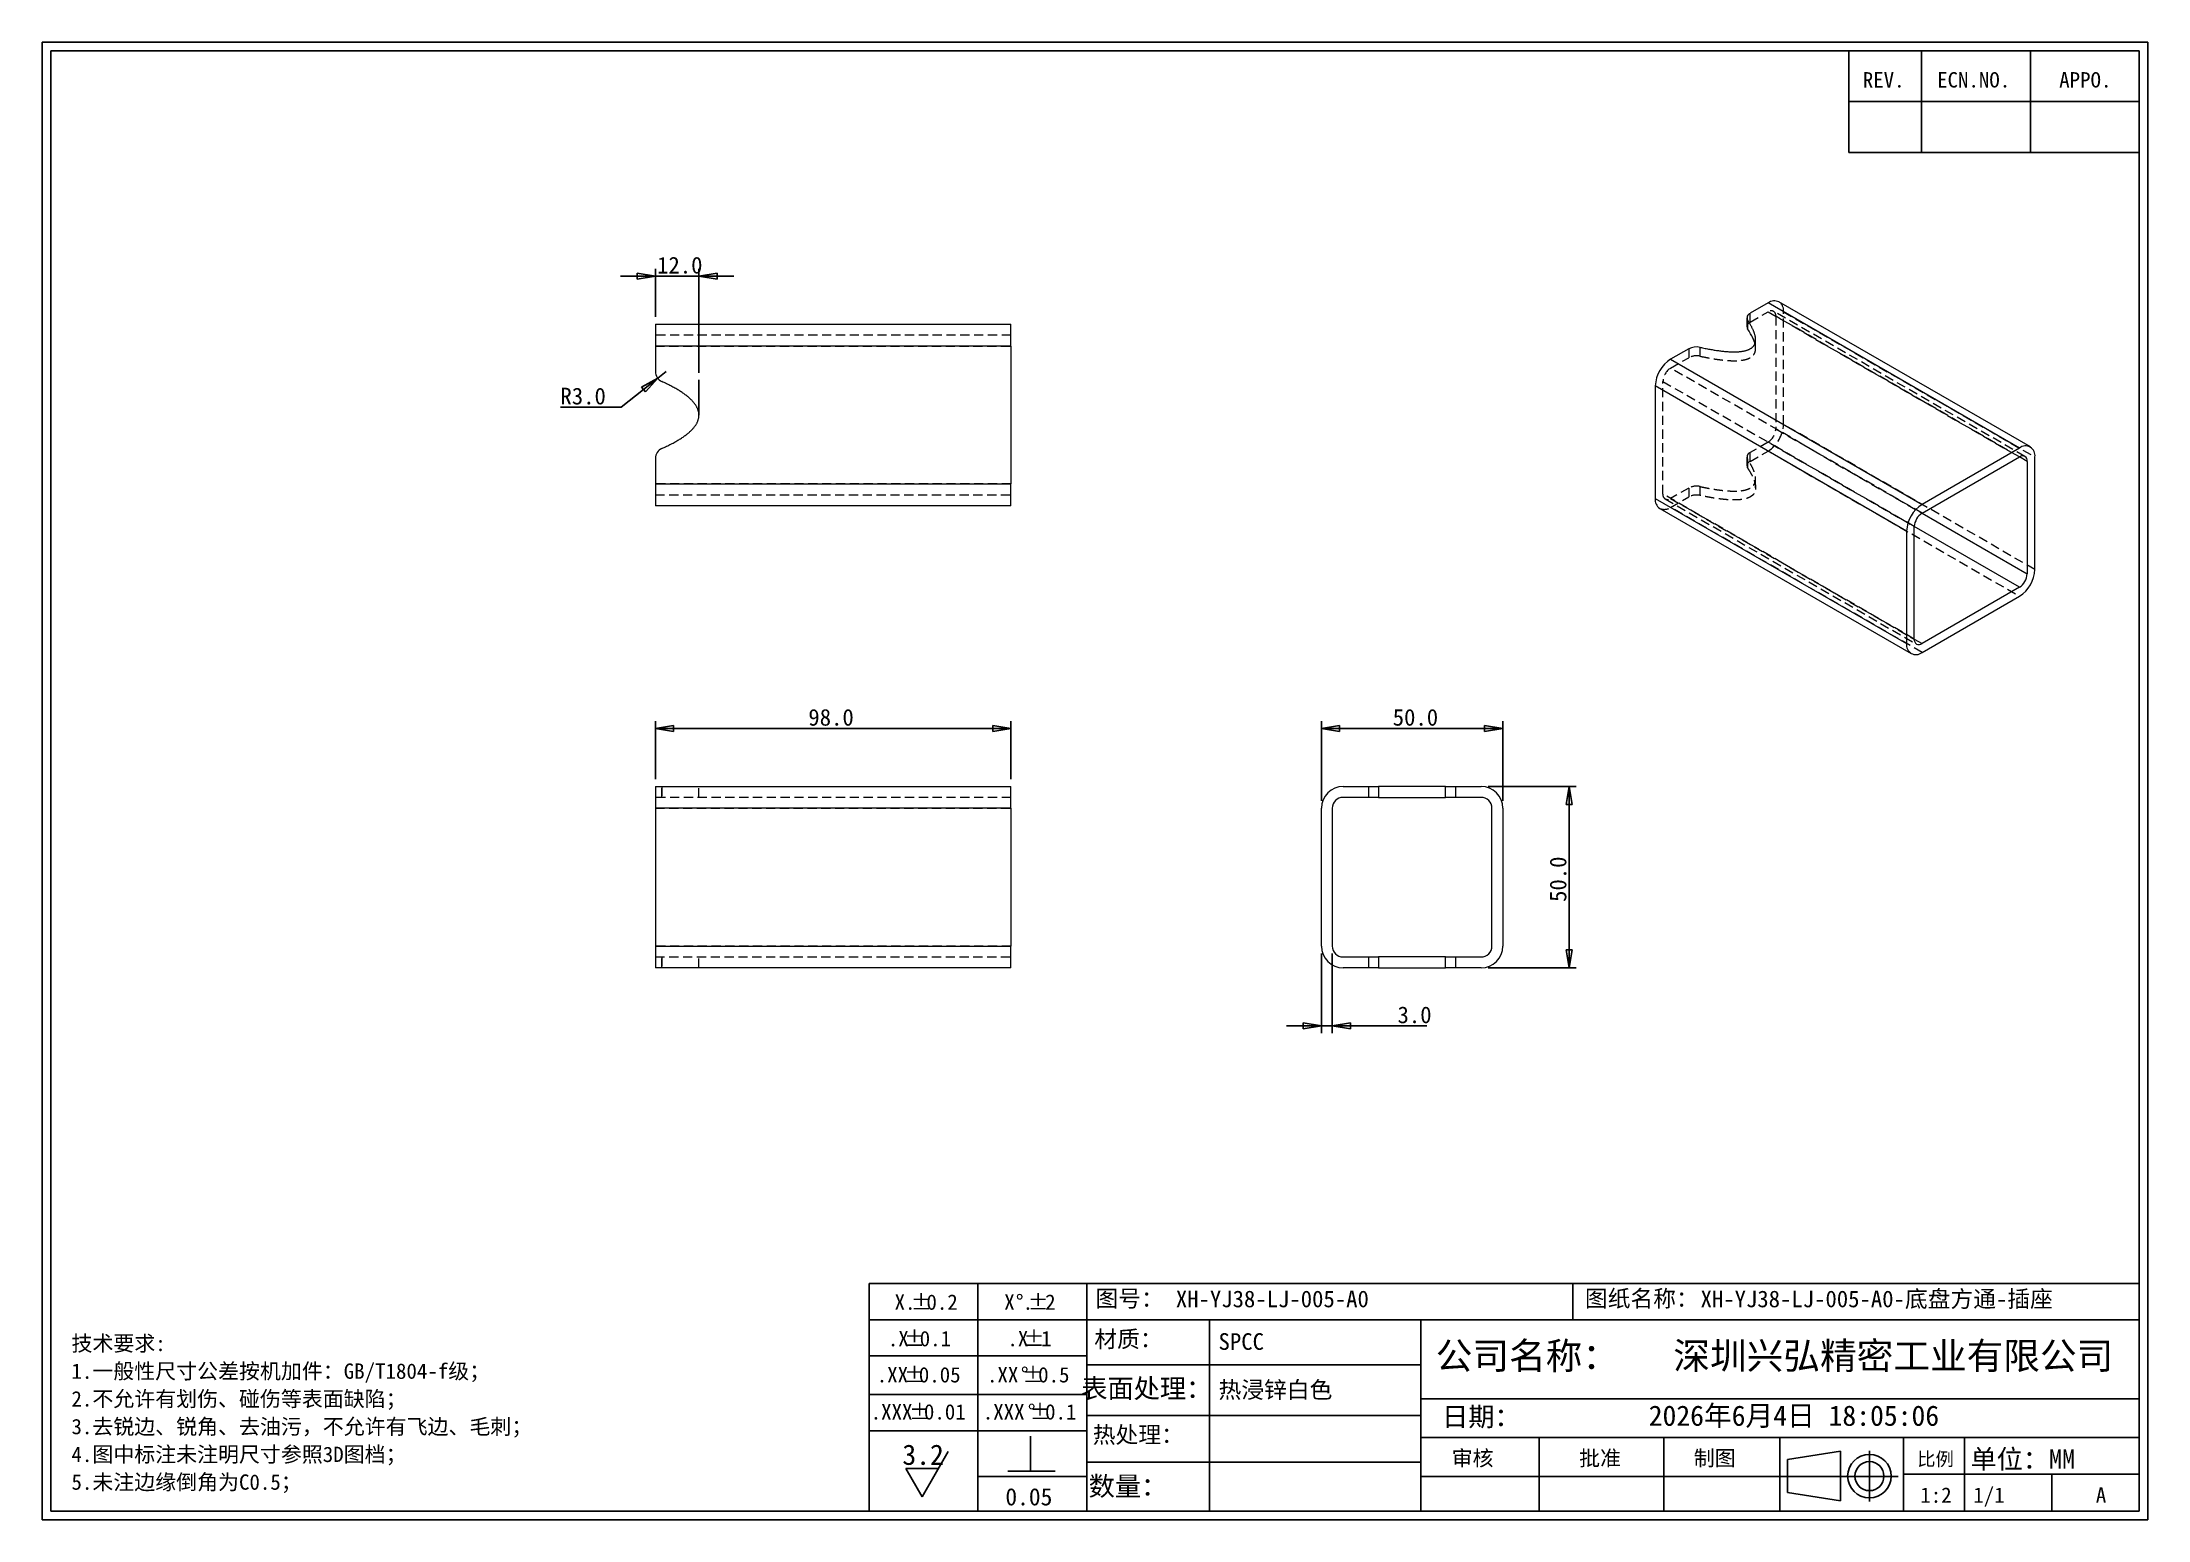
# Model space of a CAD drawing. Header units: millimetres. Extents: x 3 to 294, y 3 to 207.
import ezdxf

# ---------------------------------------------------------------- set-up
doc = ezdxf.new("R2010")
doc.units = ezdxf.units.MM
doc.linetypes.add('CENTERX2', pattern=[20.32, 12.7, -2.54, 2.54, -2.54])
doc.linetypes.add('HIDDEN', pattern=[1.905, 1.27, -0.635])
doc.layers.add('图框', color=7, linetype='Continuous')
doc.layers.add('粗实线层', color=7, linetype='Continuous', lineweight=25)
doc.styles.add('SLDTEXTSTYLE0', font='SIMKAI.TTF')
doc.styles.add('SLDTEXTSTYLE1', font='SIMHEI.TTF', dxfattribs={"bigfont": 'bigfont'})
doc.styles.add('SLDTEXTSTYLE2', font='SIMSUN.TTC')
doc.styles.add('SLDTEXTSTYLE3', font='SIMSUN.TTC', dxfattribs={"bigfont": 'bigfont'})
doc.styles.add('SLDTEXTSTYLE4', font='SIMKAI.TTF')
doc.styles.add('SLDTEXTSTYLE5', font='SIMKAI.TTF', dxfattribs={"bigfont": 'bigfont'})
doc.dimstyles.new('SLDDIMSTYLE0', dxfattribs={"dimtxt": 2.3, "dimasz": 2.5, "dimexe": 0, "dimexo": 0.0625, "dimgap": 0.575, "dimtad": 2, "dimdec": 1, "dimlfac": 2, "dimrnd": 1e-09, "dimzin": 4, "dimdsep": 46, "dimtxsty": 'SLDTEXTSTYLE2', "dimblk1": 'CLOSED', "dimblk2": 'CLOSED', "dimsah": 1, "dimcen": 0.09, "dimadec": 0, "dimazin": 1, "dimtfac": 1, "dimtdec": 1, "dimtofl": 0, "dimtmove": 0, "dimatfit": 3, "dimldrblk": 'CLOSED', "dimfxl": 0, "dimfrac": 2, "dimtolj": 1, "dimtzin": 12, "dimarcsym": 0})
doc.dimstyles.new('SLDDIMSTYLE1', dxfattribs={"dimtxt": 2.3, "dimasz": 2.5, "dimexe": 0, "dimexo": 0.0625, "dimgap": 0.575, "dimtad": 2, "dimdec": 1, "dimlfac": 2, "dimrnd": 1e-09, "dimzin": 4, "dimdsep": 46, "dimtxsty": 'SLDTEXTSTYLE2', "dimblk1": 'CLOSED', "dimblk2": 'CLOSED', "dimsah": 1, "dimcen": 0.09, "dimadec": 0, "dimazin": 1, "dimtfac": 1, "dimtdec": 1, "dimtmove": 0, "dimatfit": 0, "dimldrblk": 'CLOSED', "dimfxl": 0, "dimfrac": 2, "dimtolj": 1, "dimtzin": 12, "dimarcsym": 0})
doc.dimstyles.new('SLDDIMSTYLE2', dxfattribs={"dimtxt": 2.3, "dimasz": 2.5, "dimexe": 0, "dimexo": 0.0625, "dimgap": 0.575, "dimtad": 0, "dimtih": 1, "dimtoh": 1, "dimdec": 1, "dimlfac": 2, "dimrnd": 1e-09, "dimzin": 4, "dimdsep": 46, "dimtxsty": 'SLDTEXTSTYLE2', "dimblk1": 'CLOSED', "dimblk2": 'CLOSED', "dimsah": 1, "dimcen": 0, "dimadec": 0, "dimazin": 1, "dimtfac": 1, "dimtdec": 1, "dimtofl": 0, "dimtmove": 0, "dimatfit": 3, "dimldrblk": 'CLOSED', "dimfxl": 0, "dimfrac": 2, "dimtolj": 1, "dimtzin": 12, "dimarcsym": 0})

# ---------------------------------------------------------------- blocks, each defined once
blk = doc.blocks.new('SW_NOTE_0')
at = {"layer": '图框', "color": 0, "insert": (0, 3.26), "char_height": 2.8, "attachment_point": 1, "style": 'SLDTEXTSTYLE0'}
blk.add_mtext('3.2', dxfattribs=at)
blk = doc.blocks.new('块7')
at = {"layer": '图框', "lineweight": 25}
for p, q in [((135.52, 14.41), (139.1, 20.62)), ((133.27, 18.3), (137.77, 18.3)), ((133.27, 18.3), (135.52, 14.41))]:
    blk.add_line(p, q, dxfattribs=at)
at = {"layer": '图框', "color": 7}
blk.add_blockref('SW_NOTE_0', (132.77, 18.34), dxfattribs=at)
blk = doc.blocks.new('块9')
at = {"color": 7, "linetype": 'Continuous'}
blk.add_blockref('块7', (-132.98, -14.31), dxfattribs=at)
blk = doc.blocks.new('块8')
at = {"layer": '粗实线层'}
for p, q in [((184.46, 11.66), (184.46, 6.85)), ((181.31, 6.85), (187.82, 6.85))]:
    blk.add_line(p, q, dxfattribs=at)
blk = doc.blocks.new('SW_NOTE_0_1')
at = {"layer": '图框', "color": 0, "attachment_point": 1, "style": 'SLDTEXTSTYLE1'}
for s, insert, char_height in [('技术要求:', (0, 2.46), 2.117), ('1.一般性尺寸公差按机加件：GB/T1804-f级；', (0, -1.36), 2.1167), ('2.不允许有划伤、碰伤等表面缺陷；', (0, -5.18), 2.1167), ('3.去锐边、锐角、去油污，不允许有飞边、毛刺；', (0, -9), 2.1167), ('4.图中标注未注明尺寸参照3D图档；', (0, -12.83), 2.1167), ('5.未注边缘倒角为C0.5；', (0, -16.65), 2.1167)]:
    blk.add_mtext(s, dxfattribs=dict(at, insert=insert, char_height=char_height))
blk = doc.blocks.new('SW_NOTE_0_2')
at = {"layer": '图框', "color": 0, "char_height": 2.117, "attachment_point": 2, "style": 'SLDTEXTSTYLE0'}
for s, insert in [('X.', (1.19, 2.46)), ('%%p', (3.42, 2.46)), ('0.2', (6.3, 2.46))]:
    blk.add_mtext(s, dxfattribs=dict(at, insert=insert))
blk = doc.blocks.new('SW_NOTE_0_3')
at = {"layer": '图框', "color": 0, "char_height": 2.117, "attachment_point": 2, "style": 'SLDTEXTSTYLE0'}
for s, insert in [('.X', (1.19, 2.46)), ('%%p', (3.42, 2.46)), ('0.1', (6.3, 2.46))]:
    blk.add_mtext(s, dxfattribs=dict(at, insert=insert))
blk = doc.blocks.new('SW_NOTE_0_4')
at = {"layer": '图框', "color": 0, "char_height": 2.117, "attachment_point": 2, "style": 'SLDTEXTSTYLE0'}
for s, insert in [('.XX', (1.79, 2.46)), ('%%p', (4.83, 2.46)), ('0.05', (8.31, 2.46))]:
    blk.add_mtext(s, dxfattribs=dict(at, insert=insert))
blk = doc.blocks.new('SW_NOTE_0_5')
at = {"layer": '图框', "color": 0, "char_height": 2.117, "attachment_point": 2, "style": 'SLDTEXTSTYLE0'}
for s, insert in [('.XXX', (2.38, 2.46)), ('%%p', (6.24, 2.46)), ('0.01', (9.72, 2.46))]:
    blk.add_mtext(s, dxfattribs=dict(at, insert=insert))
blk = doc.blocks.new('SW_NOTE_0_6')
at = {"layer": '图框', "color": 0, "char_height": 2.117, "attachment_point": 2}
for s, insert, style in [('.XXX', (2.38, 2.46), 'SLDTEXTSTYLE0'), ('%%d', (6.24, 2.46), 'SLDTEXTSTYLE0'), ('%%p', (7.4, 2.46), 'SLDTEXTSTYLE4'), ('0.1', (10.25, 2.46), 'SLDTEXTSTYLE0')]:
    blk.add_mtext(s, dxfattribs=dict(at, insert=insert, style=style))
blk = doc.blocks.new('SW_NOTE_0_7')
at = {"layer": '图框', "color": 0, "char_height": 2.117, "attachment_point": 2, "style": 'SLDTEXTSTYLE0'}
for s, insert in [('.XX', (1.79, 2.46)), ('%%d', (4.83, 2.46)), ('%%p', (5.96, 2.46)), ('0.5', (8.84, 2.46))]:
    blk.add_mtext(s, dxfattribs=dict(at, insert=insert))
blk = doc.blocks.new('SW_NOTE_0_8')
at = {"layer": '图框', "color": 0, "attachment_point": 2, "style": 'SLDTEXTSTYLE0'}
for s, insert, char_height in [('.X', (1.19, 2.46), 2.117), ('%%p', (3.42, 2.46), 2.117), ('1', (5.11, 2.46), 2.12)]:
    blk.add_mtext(s, dxfattribs=dict(at, insert=insert, char_height=char_height))
blk = doc.blocks.new('SW_NOTE_0_9')
at = {"layer": '图框', "color": 0, "attachment_point": 2, "style": 'SLDTEXTSTYLE0'}
for s, insert, char_height in [('X', (0.6, 2.46), 2.12), ('%%d', (2.01, 2.46), 2.117), ('.', (3.14, 2.46), 2.12), ('%%p', (4.55, 2.46), 2.117), ('2', (6.24, 2.46), 2.12)]:
    blk.add_mtext(s, dxfattribs=dict(at, insert=insert, char_height=char_height))
blk = doc.blocks.new('_Closed')
at = {"color": 0, "linetype": 'ByBlock', "lineweight": -2}
for p, q in [((-1, 0.166667), (0, 0)), ((-1, 0.166667), (-1, -0.166667)), ((0, 0), (-1, -0.166667)), ((0, 0), (-1, 0))]:
    blk.add_line(p, q, dxfattribs=at)
blk = doc.blocks.new('_D')
at = {"layer": '图框'}
for p, q in [((87.87, 105.4), (87.87, 113.4)), ((136.87, 105.4), (136.87, 113.4)), ((136.87, 112.4), (87.87, 112.4))]:
    blk.add_line(p, q, dxfattribs=at)
at = {"layer": '图框', "xscale": 2.5, "yscale": 2.5, "rotation": 180.0000000000004}
blk.add_blockref('_Closed', (87.87, 112.4, -225.49), dxfattribs=at)
at = {"layer": '图框', "xscale": 2.5, "yscale": 2.5}
blk.add_blockref('_Closed', (136.87, 112.4, -225.49), dxfattribs=at)
at = {"layer": '图框', "insert": (108.95, 115.08), "char_height": 2.3, "attachment_point": 1, "style": 'SLDTEXTSTYLE2'}
blk.add_mtext('98.0', dxfattribs=at)
blk = doc.blocks.new('_D_1')
at = {"layer": '图框'}
for p, q in [((87.87, 174.72), (83.06, 174.72)), ((87.87, 169.1), (87.87, 175.72)), ((87.87, 174.72), (93.87, 174.72)), ((93.87, 161.42), (93.87, 175.72)), ((93.87, 174.72), (98.68, 174.72))]:
    blk.add_line(p, q, dxfattribs=at)
at = {"layer": '图框', "xscale": 2.5, "yscale": 2.5}
blk.add_blockref('_Closed', (87.87, 174.72), dxfattribs=at)
at = {"layer": '图框', "xscale": 2.5, "yscale": 2.5, "rotation": 180.0000000000004}
blk.add_blockref('_Closed', (93.87, 174.72), dxfattribs=at)
at = {"layer": '图框', "insert": (88.1, 177.39), "char_height": 2.3, "attachment_point": 1, "style": 'SLDTEXTSTYLE2'}
blk.add_mtext('12.0', dxfattribs=at)
blk = doc.blocks.new('_D_2')
at = {"layer": '图框'}
for p, q in [((88.19, 160.65), (83.13, 156.68)), ((89.37, 161.58), (88.19, 160.65)), ((83.13, 156.68), (74.78, 156.68))]:
    blk.add_line(p, q, dxfattribs=at)
at = {"layer": '图框', "xscale": 2.5, "yscale": 2.5, "rotation": 38.14834647550693}
blk.add_blockref('_Closed', (88.19, 160.65, -12.5), dxfattribs=at)
at = {"layer": '图框', "insert": (74.78, 159.35), "char_height": 2.3, "attachment_point": 1, "style": 'SLDTEXTSTYLE2'}
blk.add_mtext('R3.0', dxfattribs=at)
blk = doc.blocks.new('_D_3')
at = {"layer": '图框'}
for p, q in [((179.66, 102.4), (179.66, 113.4)), ((204.66, 102.4), (204.66, 113.4)), ((179.66, 112.4), (204.66, 112.4))]:
    blk.add_line(p, q, dxfattribs=at)
at = {"layer": '图框', "xscale": 2.5, "yscale": 2.5, "rotation": 180.0000000000004}
blk.add_blockref('_Closed', (179.66, 112.4, -59), dxfattribs=at)
at = {"layer": '图框', "xscale": 2.5, "yscale": 2.5}
blk.add_blockref('_Closed', (204.66, 112.4, -59), dxfattribs=at)
at = {"layer": '图框', "insert": (189.49, 115.08), "char_height": 2.3, "attachment_point": 1, "style": 'SLDTEXTSTYLE2'}
blk.add_mtext('50.0', dxfattribs=at)
blk = doc.blocks.new('_D_4')
at = {"layer": '图框'}
for p, q in [((202.66, 104.4), (214.79, 104.4)), ((213.79, 104.4), (213.79, 79.4)), ((202.66, 79.4), (214.79, 79.4))]:
    blk.add_line(p, q, dxfattribs=at)
at = {"layer": '图框', "xscale": 2.5, "yscale": 2.5}
for p, rotation in [((213.79, 104.4, -59), 90.0000000000004), ((213.79, 79.4, -59), 270.0000000000004)]:
    blk.add_blockref('_Closed', p, dxfattribs=dict(at, rotation=rotation))
at = {"layer": '图框', "insert": (211.12, 88.49), "char_height": 2.3, "attachment_point": 1, "rotation": 90, "style": 'SLDTEXTSTYLE2'}
blk.add_mtext('50.0', dxfattribs=at)
blk = doc.blocks.new('_D_5')
at = {"layer": '图框'}
for p, q in [((179.66, 81.4), (179.66, 70.4)), ((181.16, 81.4), (181.16, 70.4)), ((179.66, 71.4), (174.85, 71.4)), ((181.16, 71.4), (179.66, 71.4)), ((181.16, 71.4), (194.17, 71.4))]:
    blk.add_line(p, q, dxfattribs=at)
at = {"layer": '图框', "xscale": 2.5, "yscale": 2.5}
blk.add_blockref('_Closed', (179.66, 71.4, -59), dxfattribs=at)
at = {"layer": '图框', "xscale": 2.5, "yscale": 2.5, "rotation": 180.0000000000004}
blk.add_blockref('_Closed', (181.16, 71.4, -59), dxfattribs=at)
at = {"layer": '图框', "insert": (190.15, 74.08), "char_height": 2.3, "attachment_point": 1, "style": 'SLDTEXTSTYLE2'}
blk.add_mtext('3.0', dxfattribs=at)

msp = doc.modelspace()

# ---------------------------------------------------------------- linework, layer by layer
at = {"color": 7, "linetype": 'Continuous', "lineweight": 18}
for p, q in [((238.304, 168.989), (238.304, 167.764)), ((238.403, 168.68), (238.403, 167.455)), ((241.226, 171.035), (238.743, 169.602)), ((275.875, 151.033), (241.226, 171.035)), ((277.375, 151.182), (242.726, 171.184)), ((87.872, 168.096), (136.872, 168.096)), ((87.872, 168.096), (87.872, 165.096)), ((136.872, 165.096), (136.872, 168.096)), ((136.872, 165.096), (87.872, 165.096)), ((87.872, 165.096), (87.872, 161.578)), ((136.872, 165.096), (136.872, 146.096)), ((230.279, 164.716), (227.791, 163.279)), ((227.791, 163.279), (262.44, 143.277)), ((260.318, 139.603), (225.67, 159.605)), ((225.67, 159.605), (225.67, 144.091)), ((275.875, 151.033), (262.44, 143.277)), ((87.872, 149.609), (87.872, 146.096)), ((262.44, 142.053), (275.875, 149.809)), ((276.935, 149.196), (276.935, 133.682)), ((277.996, 134.294), (277.996, 149.808)), ((87.872, 146.096), (136.872, 146.096)), ((87.872, 146.096), (87.872, 143.096)), ((136.872, 143.096), (136.872, 146.096)), ((136.872, 143.096), (87.872, 143.096)), ((225.67, 144.091), (260.318, 124.089)), ((226.292, 142.717), (260.94, 122.715)), ((260.318, 139.603), (260.318, 124.089)), ((261.379, 124.701), (261.379, 140.216)), ((275.875, 131.845), (262.44, 124.089)), ((262.44, 122.864), (275.875, 130.62)), ((87.872, 104.401), (136.872, 104.401)), ((87.872, 104.401), (87.872, 101.401)), ((136.872, 101.401), (136.872, 104.401)), ((182.662, 104.401), (186.174, 104.401)), ((186.174, 102.901), (182.662, 102.901)), ((186.174, 102.901), (186.174, 104.401)), ((186.174, 104.401), (187.544, 104.401)), ((187.544, 102.901), (186.174, 102.901)), ((187.544, 104.401), (187.544, 102.901)), ((196.779, 102.901), (196.779, 104.401)), ((196.779, 104.401), (198.143, 104.401)), ((198.143, 102.901), (196.779, 102.901)), ((198.143, 104.401), (198.143, 102.901)), ((198.143, 104.401), (201.662, 104.401)), ((201.662, 102.901), (198.143, 102.901)), ((87.872, 101.401), (87.872, 82.401)), ((136.872, 101.401), (87.872, 101.401)), ((136.872, 101.401), (136.872, 82.401)), ((179.662, 82.401), (179.662, 101.401)), ((181.162, 101.401), (181.162, 82.401)), ((203.162, 82.401), (203.162, 101.401)), ((204.662, 101.401), (204.662, 82.401)), ((87.872, 82.401), (136.872, 82.401)), ((87.872, 82.401), (87.872, 79.401)), ((136.872, 79.401), (136.872, 82.401)), ((136.872, 79.401), (87.872, 79.401)), ((182.662, 80.901), (186.174, 80.901)), ((186.174, 79.401), (182.662, 79.401)), ((186.174, 79.401), (186.174, 80.901)), ((186.174, 80.901), (187.544, 80.901)), ((187.544, 79.401), (186.174, 79.401)), ((187.544, 80.901), (187.544, 79.401)), ((196.779, 79.401), (196.779, 80.901)), ((196.779, 80.901), (198.143, 80.901)), ((198.143, 79.401), (196.779, 79.401)), ((198.143, 80.901), (198.143, 79.401)), ((198.143, 80.901), (201.662, 80.901)), ((201.662, 79.401), (198.143, 79.401))]:
    msp.add_line(p, q, dxfattribs=at)
at = {"color": 7, "linetype": 'HIDDEN', "lineweight": 18}
for p, q in [((238.743, 168.377), (241.226, 169.811)), ((238.743, 168.377), (238.743, 169.602)), ((241.226, 169.811), (275.875, 149.809)), ((276.625, 149.883), (241.976, 169.885)), ((242.287, 169.198), (242.287, 153.684)), ((275.875, 149.808), (242.287, 169.198)), ((243.348, 169.81), (277.996, 149.808)), ((243.348, 154.296), (243.348, 169.81)), ((136.872, 166.596), (87.872, 166.596)), ((239.504, 164.76), (239.504, 165.985)), ((87.872, 165.096), (136.872, 165.096)), ((227.791, 162.055), (230.279, 163.491)), ((230.279, 164.716), (230.279, 163.491)), ((231.865, 163.69), (231.865, 164.914)), ((226.731, 160.218), (261.379, 140.216)), ((226.731, 144.703), (226.731, 160.218)), ((262.44, 142.053), (227.791, 162.055)), ((277.996, 134.294), (243.348, 154.296)), ((241.226, 151.847), (238.743, 150.413)), ((261.379, 140.213), (241.226, 151.847)), ((242.287, 153.684), (262.437, 142.051)), ((238.304, 149.801), (238.304, 148.576)), ((238.403, 149.491), (238.403, 148.266)), ((238.743, 149.188), (241.226, 150.622)), ((238.743, 149.188), (238.743, 150.413)), ((241.226, 150.622), (275.875, 130.62)), ((136.872, 146.096), (87.872, 146.096)), ((230.279, 145.527), (227.791, 144.091)), ((230.279, 145.527), (230.279, 144.302)), ((231.865, 144.501), (231.865, 145.726)), ((239.504, 145.572), (239.504, 146.796)), ((87.872, 144.596), (136.872, 144.596)), ((261.379, 124.701), (226.731, 144.703)), ((227.042, 144.016), (261.69, 124.014)), ((227.791, 142.866), (230.279, 144.302)), ((227.791, 144.091), (261.379, 124.701)), ((262.44, 122.864), (227.791, 142.866)), ((136.872, 102.901), (87.872, 102.901)), ((88.75, 102.901), (88.75, 104.401)), ((88.76, 104.401), (88.76, 102.901)), ((93.872, 102.901), (93.872, 104.401)), ((87.872, 101.401), (136.872, 101.401)), ((136.872, 82.401), (87.872, 82.401)), ((87.872, 80.901), (136.872, 80.901)), ((88.75, 79.401), (88.75, 80.901)), ((88.76, 80.901), (88.76, 79.401)), ((93.872, 79.401), (93.872, 80.901))]:
    msp.add_line(p, q, dxfattribs=at)
at = {"color": 8, "linetype": 'Continuous', "lineweight": 18}
for p, q in [((276.935, 149.196), (275.875, 149.808)), ((275.875, 131.845), (261.379, 140.213)), ((262.437, 142.051), (276.935, 133.682)), ((261.379, 124.701), (262.44, 124.089))]:
    msp.add_line(p, q, dxfattribs=at)
at = {"color": 7, "linetype": 'Continuous', "lineweight": 18}
for centre, radius, start, end in [((242.106, 169.801), 1.516, 65.84324, 125.46722), ((238.959, 168.998), 0.641, 109.69662, 209.76775), ((238.856, 167.771), 0.553, 180.66033, 214.82783), ((230.276, 159.396), 4.61, 122.60548, 177.39452), ((231.345, 162.642), 2.331, 77.098, 117.19208), ((89.372, 161.578), 1.5, 180, 245.49745), ((89.372, 149.609), 1.5, 114.06798, 180), ((276.703, 150.018), 1.31, 350.78596, 129.20329), ((276.289, 149.301), 0.655, 350.78596, 129.20329), ((227.092, 143.907), 1.434, 172.62455, 236.06327), ((264.924, 139.394), 4.61, 122.60548, 177.39452), ((263.682, 140.111), 2.305, 122.60548, 177.39452), ((273.39, 134.504), 4.61, 302.60548, 357.39452), ((274.633, 133.787), 2.305, 302.60548, 357.39452), ((261.612, 123.879), 1.31, 170.78596, 309.20329), ((262.026, 124.596), 0.655, 170.78596, 309.20329), ((182.662, 101.401), 3, 90, 180), ((182.662, 101.401), 1.5, 90, 180), ((201.662, 101.401), 3, 0, 90), ((201.662, 101.401), 1.5, 0, 90), ((182.662, 82.401), 3, 180, 270), ((182.662, 82.401), 1.5, 180, 270), ((201.662, 82.401), 1.5, 270, 0), ((201.662, 82.401), 3, 270, 0)]:
    msp.add_arc(centre, radius, start, end, dxfattribs=at)
at = {"color": 7, "linetype": 'HIDDEN', "lineweight": 18}
for centre, radius, start, end in [((239.047, 167.695), 0.747, 114.02896, 174.6509), ((241.641, 169.303), 0.655, 350.78596, 129.20329), ((241.926, 169.994), 1.434, 352.62455, 56.06327), ((231.345, 161.417), 2.331, 77.098, 117.19208), ((229.034, 160.113), 2.305, 122.60548, 177.39452), ((238.742, 154.506), 4.61, 302.60548, 357.39452), ((239.984, 153.789), 2.305, 302.60548, 357.39452), ((238.959, 149.809), 0.641, 109.69662, 209.76775), ((238.959, 148.585), 0.641, 109.69662, 209.76775), ((231.345, 143.453), 2.331, 77.098, 117.19208), ((226.912, 144.101), 1.516, 245.84324, 305.46722), ((227.377, 144.598), 0.655, 170.78596, 309.20329), ((231.345, 142.228), 2.331, 77.098, 117.19208)]:
    msp.add_arc(centre, radius, start, end, dxfattribs=at)
at = {"color": 7, "linetype": 'Continuous', "lineweight": 18}
for points, knots in [([(231.865, 164.914), (231.979, 164.89), (232.203, 164.842), (232.537, 164.774), (232.863, 164.711), (233.182, 164.652), (233.492, 164.598), (233.795, 164.547), (234.089, 164.502), (234.376, 164.461), (234.655, 164.424), (234.927, 164.392), (235.19, 164.364), (235.446, 164.341), (235.694, 164.322), (235.934, 164.308), (236.166, 164.298), (236.391, 164.293), (236.608, 164.292), (236.817, 164.295), (237.018, 164.303), (237.211, 164.316), (237.397, 164.333), (237.574, 164.354), (237.744, 164.38), (237.907, 164.411), (238.061, 164.445), (238.208, 164.485), (238.346, 164.529), (238.477, 164.577), (238.601, 164.63), (238.716, 164.687), (238.823, 164.749), (238.923, 164.816), (239.015, 164.887), (239.098, 164.962), (239.174, 165.042), (239.243, 165.126), (239.303, 165.215), (239.355, 165.308), (239.4, 165.406), (239.437, 165.508), (239.465, 165.614), (239.486, 165.725), (239.5, 165.841), (239.505, 165.961), (239.503, 166.085), (239.493, 166.214), (239.475, 166.347), (239.449, 166.485), (239.415, 166.627), (239.374, 166.774), (239.324, 166.925), (239.267, 167.081), (239.202, 167.241), (239.13, 167.405), (239.049, 167.574), (238.961, 167.748), (238.865, 167.926), (238.761, 168.108), (238.649, 168.295), (238.53, 168.486), (238.445, 168.615), (238.403, 168.68)], [0, 0, 0, 0, 0.0252237, 0.0497561, 0.0736015, 0.0967646, 0.1192506, 0.1410651, 0.1622143, 0.1827049, 0.2025445, 0.2217411, 0.240304, 0.258243, 0.2755694, 0.2922953, 0.3084346, 0.3240024, 0.3390157, 0.3534936, 0.367457, 0.3809296, 0.3939375, 0.4065099, 0.4186789, 0.4304801, 0.4419526, 0.4531385, 0.4640838, 0.4748371, 0.4854499, 0.4959757, 0.5064694, 0.5169862, 0.5275812, 0.538308, 0.5492186, 0.5603622, 0.571785, 0.5835299, 0.5956366, 0.608141, 0.6210759, 0.634471, 0.6483528, 0.6627454, 0.6776702, 0.6931465, 0.7091916, 0.7258211, 0.7430488, 0.7608873, 0.7793478, 0.7984406, 0.8181749, 0.838559, 0.8596005, 0.8813062, 0.9036825, 0.926735, 0.9504689, 0.9748891, 1, 1, 1, 1]), ([(239.399, 165.424), (239.383, 165.491), (239.324, 165.747), (239.125, 166.204), (238.813, 166.815), (238.544, 167.235), (238.403, 167.455)], [0, 0, 0, 0, 0.0962977, 0.3656224, 0.6665111, 1, 1, 1, 1]), ([(88.76, 150.978), (88.87, 151.028), (89.087, 151.126), (89.406, 151.276), (89.714, 151.426), (90.011, 151.576), (90.297, 151.726), (90.572, 151.876), (90.836, 152.026), (91.089, 152.176), (91.331, 152.326), (91.562, 152.476), (91.782, 152.626), (91.991, 152.777), (92.189, 152.927), (92.376, 153.078), (92.552, 153.228), (92.717, 153.379), (92.871, 153.529), (93.014, 153.68), (93.146, 153.831), (93.267, 153.982), (93.377, 154.133), (93.476, 154.284), (93.564, 154.435), (93.641, 154.586), (93.707, 154.737), (93.762, 154.889), (93.806, 155.04), (93.839, 155.192), (93.861, 155.344), (93.872, 155.495), (93.872, 155.647), (93.861, 155.799), (93.838, 155.951), (93.805, 156.103), (93.761, 156.255), (93.705, 156.407), (93.639, 156.558), (93.562, 156.71), (93.473, 156.862), (93.374, 157.014), (93.263, 157.166), (93.142, 157.318), (93.009, 157.47), (92.866, 157.622), (92.712, 157.775), (92.546, 157.927), (92.37, 158.079), (92.183, 158.231), (91.984, 158.384), (91.775, 158.536), (91.555, 158.688), (91.323, 158.841), (91.081, 158.993), (90.828, 159.146), (90.564, 159.298), (90.288, 159.451), (90.002, 159.604), (89.705, 159.757), (89.397, 159.909), (89.077, 160.062), (88.86, 160.162), (88.75, 160.213)], [0, 0, 0, 0, 0.0251109, 0.0495311, 0.073265, 0.0963175, 0.1186938, 0.1403995, 0.161441, 0.1818251, 0.2015594, 0.2206522, 0.2391127, 0.2569512, 0.2741789, 0.2908084, 0.3068535, 0.3223298, 0.3372546, 0.3516472, 0.365529, 0.3789241, 0.391859, 0.4043634, 0.4164701, 0.428215, 0.4396378, 0.4507814, 0.461692, 0.4724188, 0.4830138, 0.4935306, 0.5040243, 0.5145501, 0.5251629, 0.5359162, 0.5468615, 0.5580474, 0.5695199, 0.5813211, 0.5934901, 0.6060625, 0.6190704, 0.632543, 0.6465064, 0.6609843, 0.6759976, 0.6915654, 0.7077047, 0.7244306, 0.741757, 0.759696, 0.7782589, 0.7974555, 0.8172951, 0.8377857, 0.8589349, 0.8807494, 0.9032354, 0.9263985, 0.9502439, 0.9747763, 1, 1, 1, 1]), ([(196.779, 104.401), (196.728, 104.401), (196.628, 104.401), (196.475, 104.401), (196.322, 104.401), (196.169, 104.401), (196.017, 104.401), (195.864, 104.401), (195.711, 104.401), (195.559, 104.401), (195.406, 104.401), (195.254, 104.401), (195.101, 104.401), (194.949, 104.401), (194.797, 104.401), (194.644, 104.401), (194.492, 104.401), (194.34, 104.401), (194.188, 104.401), (194.036, 104.401), (193.884, 104.401), (193.732, 104.401), (193.58, 104.401), (193.428, 104.401), (193.276, 104.401), (193.124, 104.401), (192.972, 104.401), (192.82, 104.401), (192.668, 104.401), (192.516, 104.401), (192.364, 104.401), (192.213, 104.401), (192.061, 104.401), (191.909, 104.401), (191.757, 104.401), (191.606, 104.401), (191.454, 104.401), (191.303, 104.401), (191.152, 104.401), (191, 104.401), (190.849, 104.401), (190.698, 104.401), (190.547, 104.401), (190.396, 104.401), (190.246, 104.401), (190.095, 104.401), (189.944, 104.401), (189.794, 104.401), (189.643, 104.401), (189.493, 104.401), (189.342, 104.401), (189.192, 104.401), (189.042, 104.401), (188.891, 104.401), (188.741, 104.401), (188.591, 104.401), (188.441, 104.401), (188.291, 104.401), (188.141, 104.401), (187.991, 104.401), (187.841, 104.401), (187.691, 104.401), (187.593, 104.401), (187.544, 104.401)], [0, 0, 0, 0, 0.0252237, 0.0497561, 0.0736015, 0.0967646, 0.1192506, 0.1410651, 0.1622143, 0.1827049, 0.2025445, 0.2217411, 0.240304, 0.258243, 0.2755694, 0.2922953, 0.3084346, 0.3240024, 0.3390157, 0.3534936, 0.367457, 0.3809296, 0.3939375, 0.4065099, 0.4186789, 0.4304801, 0.4419526, 0.4531385, 0.4640838, 0.4748371, 0.4854499, 0.4959757, 0.5064694, 0.5169862, 0.5275812, 0.538308, 0.5492186, 0.5603622, 0.571785, 0.5835299, 0.5956366, 0.608141, 0.6210759, 0.634471, 0.6483528, 0.6627454, 0.6776702, 0.6931465, 0.7091916, 0.7258211, 0.7430488, 0.7608873, 0.7793478, 0.7984406, 0.8181749, 0.838559, 0.8596005, 0.8813062, 0.9036825, 0.926735, 0.9504689, 0.9748891, 1, 1, 1, 1]), ([(187.544, 102.901), (187.593, 102.901), (187.691, 102.901), (187.841, 102.901), (187.991, 102.901), (188.141, 102.901), (188.291, 102.901), (188.441, 102.901), (188.591, 102.901), (188.741, 102.901), (188.891, 102.901), (189.042, 102.901), (189.192, 102.901), (189.342, 102.901), (189.493, 102.901), (189.643, 102.901), (189.794, 102.901), (189.944, 102.901), (190.095, 102.901), (190.246, 102.901), (190.396, 102.901), (190.547, 102.901), (190.698, 102.901), (190.849, 102.901), (191, 102.901), (191.152, 102.901), (191.303, 102.901), (191.454, 102.901), (191.606, 102.901), (191.757, 102.901), (191.909, 102.901), (192.061, 102.901), (192.213, 102.901), (192.364, 102.901), (192.516, 102.901), (192.668, 102.901), (192.82, 102.901), (192.972, 102.901), (193.124, 102.901), (193.276, 102.901), (193.428, 102.901), (193.58, 102.901), (193.732, 102.901), (193.884, 102.901), (194.036, 102.901), (194.188, 102.901), (194.34, 102.901), (194.492, 102.901), (194.644, 102.901), (194.797, 102.901), (194.949, 102.901), (195.101, 102.901), (195.254, 102.901), (195.406, 102.901), (195.559, 102.901), (195.711, 102.901), (195.864, 102.901), (196.017, 102.901), (196.169, 102.901), (196.322, 102.901), (196.475, 102.901), (196.628, 102.901), (196.728, 102.901), (196.779, 102.901)], [0, 0, 0, 0, 0.0251109, 0.0495311, 0.073265, 0.0963175, 0.1186938, 0.1403995, 0.161441, 0.1818251, 0.2015594, 0.2206522, 0.2391127, 0.2569512, 0.2741789, 0.2908084, 0.3068535, 0.3223298, 0.3372546, 0.3516472, 0.365529, 0.3789241, 0.391859, 0.4043634, 0.4164701, 0.428215, 0.4396378, 0.4507814, 0.461692, 0.4724188, 0.4830138, 0.4935306, 0.5040243, 0.5145501, 0.5251629, 0.5359162, 0.5468615, 0.5580474, 0.5695199, 0.5813211, 0.5934901, 0.6060625, 0.6190704, 0.632543, 0.6465064, 0.6609843, 0.6759976, 0.6915654, 0.7077047, 0.7244306, 0.741757, 0.759696, 0.7782589, 0.7974555, 0.8172951, 0.8377857, 0.8589349, 0.8807494, 0.9032354, 0.9263985, 0.9502439, 0.9747763, 1, 1, 1, 1]), ([(196.779, 80.901), (196.728, 80.901), (196.628, 80.901), (196.475, 80.901), (196.322, 80.901), (196.169, 80.901), (196.017, 80.901), (195.864, 80.901), (195.711, 80.901), (195.559, 80.901), (195.406, 80.901), (195.254, 80.901), (195.101, 80.901), (194.949, 80.901), (194.797, 80.901), (194.644, 80.901), (194.492, 80.901), (194.34, 80.901), (194.188, 80.901), (194.036, 80.901), (193.884, 80.901), (193.732, 80.901), (193.58, 80.901), (193.428, 80.901), (193.276, 80.901), (193.124, 80.901), (192.972, 80.901), (192.82, 80.901), (192.668, 80.901), (192.516, 80.901), (192.364, 80.901), (192.213, 80.901), (192.061, 80.901), (191.909, 80.901), (191.757, 80.901), (191.606, 80.901), (191.454, 80.901), (191.303, 80.901), (191.152, 80.901), (191, 80.901), (190.849, 80.901), (190.698, 80.901), (190.547, 80.901), (190.396, 80.901), (190.246, 80.901), (190.095, 80.901), (189.944, 80.901), (189.794, 80.901), (189.643, 80.901), (189.493, 80.901), (189.342, 80.901), (189.192, 80.901), (189.042, 80.901), (188.891, 80.901), (188.741, 80.901), (188.591, 80.901), (188.441, 80.901), (188.291, 80.901), (188.141, 80.901), (187.991, 80.901), (187.841, 80.901), (187.691, 80.901), (187.593, 80.901), (187.544, 80.901)], [0, 0, 0, 0, 0.0252237, 0.0497561, 0.0736015, 0.0967646, 0.1192506, 0.1410651, 0.1622143, 0.1827049, 0.2025445, 0.2217411, 0.240304, 0.258243, 0.2755694, 0.2922953, 0.3084346, 0.3240024, 0.3390157, 0.3534936, 0.367457, 0.3809296, 0.3939375, 0.4065099, 0.4186789, 0.4304801, 0.4419526, 0.4531385, 0.4640838, 0.4748371, 0.4854499, 0.4959757, 0.5064694, 0.5169862, 0.5275812, 0.538308, 0.5492186, 0.5603622, 0.571785, 0.5835299, 0.5956366, 0.608141, 0.6210759, 0.634471, 0.6483528, 0.6627454, 0.6776702, 0.6931465, 0.7091916, 0.7258211, 0.7430488, 0.7608873, 0.7793478, 0.7984406, 0.8181749, 0.838559, 0.8596005, 0.8813062, 0.9036825, 0.926735, 0.9504689, 0.9748891, 1, 1, 1, 1]), ([(187.544, 79.401), (187.593, 79.401), (187.691, 79.401), (187.841, 79.401), (187.991, 79.401), (188.141, 79.401), (188.291, 79.401), (188.441, 79.401), (188.591, 79.401), (188.741, 79.401), (188.891, 79.401), (189.042, 79.401), (189.192, 79.401), (189.342, 79.401), (189.493, 79.401), (189.643, 79.401), (189.794, 79.401), (189.944, 79.401), (190.095, 79.401), (190.246, 79.401), (190.396, 79.401), (190.547, 79.401), (190.698, 79.401), (190.849, 79.401), (191, 79.401), (191.152, 79.401), (191.303, 79.401), (191.454, 79.401), (191.606, 79.401), (191.757, 79.401), (191.909, 79.401), (192.061, 79.401), (192.213, 79.401), (192.364, 79.401), (192.516, 79.401), (192.668, 79.401), (192.82, 79.401), (192.972, 79.401), (193.124, 79.401), (193.276, 79.401), (193.428, 79.401), (193.58, 79.401), (193.732, 79.401), (193.884, 79.401), (194.036, 79.401), (194.188, 79.401), (194.34, 79.401), (194.492, 79.401), (194.644, 79.401), (194.797, 79.401), (194.949, 79.401), (195.101, 79.401), (195.254, 79.401), (195.406, 79.401), (195.559, 79.401), (195.711, 79.401), (195.864, 79.401), (196.017, 79.401), (196.169, 79.401), (196.322, 79.401), (196.475, 79.401), (196.628, 79.401), (196.728, 79.401), (196.779, 79.401)], [0, 0, 0, 0, 0.0251109, 0.0495311, 0.073265, 0.0963175, 0.1186938, 0.1403995, 0.161441, 0.1818251, 0.2015594, 0.2206522, 0.2391127, 0.2569512, 0.2741789, 0.2908084, 0.3068535, 0.3223298, 0.3372546, 0.3516472, 0.365529, 0.3789241, 0.391859, 0.4043634, 0.4164701, 0.428215, 0.4396378, 0.4507814, 0.461692, 0.4724188, 0.4830138, 0.4935306, 0.5040243, 0.5145501, 0.5251629, 0.5359162, 0.5468615, 0.5580474, 0.5695199, 0.5813211, 0.5934901, 0.6060625, 0.6190704, 0.632543, 0.6465064, 0.6609843, 0.6759976, 0.6915654, 0.7077047, 0.7244306, 0.741757, 0.759696, 0.7782589, 0.7974555, 0.8172951, 0.8377857, 0.8589349, 0.8807494, 0.9032354, 0.9263985, 0.9502439, 0.9747763, 1, 1, 1, 1])]:
    msp.add_open_spline(points, degree=3, knots=knots, dxfattribs=at)
at = {"color": 7, "linetype": 'HIDDEN', "lineweight": 18}
for points, knots in [([(231.865, 163.69), (232.251, 163.609), (232.985, 163.456), (234.053, 163.277), (235.024, 163.15), (235.944, 163.074), (236.805, 163.058), (237.595, 163.117), (238.261, 163.257), (238.794, 163.481), (239.182, 163.789), (239.423, 164.172), (239.52, 164.626), (239.502, 165.053), (239.426, 165.324), (239.399, 165.424)], [0, 0, 0, 0, 0.11443806, 0.21770152, 0.31014106, 0.39224613, 0.47674916, 0.54959033, 0.6134598, 0.67229164, 0.73104081, 0.79468158, 0.86718834, 0.95128779, 1, 1, 1, 1]), ([(231.865, 145.726), (231.979, 145.701), (232.203, 145.654), (232.537, 145.586), (232.863, 145.522), (233.182, 145.463), (233.492, 145.409), (233.795, 145.359), (234.089, 145.313), (234.376, 145.272), (234.655, 145.235), (234.927, 145.203), (235.19, 145.176), (235.446, 145.152), (235.694, 145.133), (235.934, 145.119), (236.166, 145.109), (236.391, 145.104), (236.608, 145.103), (236.817, 145.107), (237.018, 145.115), (237.211, 145.127), (237.397, 145.144), (237.574, 145.166), (237.744, 145.191), (237.907, 145.222), (238.061, 145.257), (238.208, 145.296), (238.346, 145.34), (238.477, 145.388), (238.601, 145.441), (238.716, 145.499), (238.823, 145.561), (238.923, 145.627), (239.015, 145.698), (239.098, 145.773), (239.174, 145.853), (239.243, 145.937), (239.303, 146.026), (239.355, 146.119), (239.4, 146.217), (239.437, 146.319), (239.465, 146.426), (239.486, 146.537), (239.5, 146.652), (239.505, 146.772), (239.503, 146.896), (239.493, 147.025), (239.475, 147.158), (239.449, 147.296), (239.415, 147.438), (239.374, 147.585), (239.324, 147.736), (239.267, 147.892), (239.202, 148.052), (239.13, 148.216), (239.049, 148.385), (238.961, 148.559), (238.865, 148.737), (238.761, 148.919), (238.649, 149.106), (238.53, 149.297), (238.445, 149.426), (238.403, 149.491)], [0, 0, 0, 0, 0.0252237, 0.0497561, 0.0736015, 0.0967646, 0.1192506, 0.1410651, 0.1622143, 0.1827049, 0.2025445, 0.2217411, 0.240304, 0.258243, 0.2755694, 0.2922953, 0.3084346, 0.3240024, 0.3390157, 0.3534936, 0.367457, 0.3809296, 0.3939375, 0.4065099, 0.4186789, 0.4304801, 0.4419526, 0.4531385, 0.4640838, 0.4748371, 0.4854499, 0.4959757, 0.5064694, 0.5169862, 0.5275812, 0.538308, 0.5492186, 0.5603622, 0.571785, 0.5835299, 0.5956366, 0.608141, 0.6210759, 0.634471, 0.6483528, 0.6627454, 0.6776702, 0.6931465, 0.7091916, 0.7258211, 0.7430488, 0.7608873, 0.7793478, 0.7984406, 0.8181749, 0.838559, 0.8596005, 0.8813062, 0.9036825, 0.926735, 0.9504689, 0.9748891, 1, 1, 1, 1]), ([(238.403, 148.266), (238.445, 148.201), (238.53, 148.073), (238.649, 147.881), (238.761, 147.694), (238.865, 147.512), (238.961, 147.334), (239.049, 147.161), (239.13, 146.992), (239.202, 146.827), (239.267, 146.667), (239.324, 146.511), (239.374, 146.36), (239.415, 146.214), (239.449, 146.071), (239.475, 145.934), (239.493, 145.8), (239.503, 145.671), (239.505, 145.547), (239.5, 145.427), (239.486, 145.312), (239.465, 145.201), (239.437, 145.094), (239.4, 144.992), (239.355, 144.894), (239.303, 144.801), (239.243, 144.713), (239.174, 144.628), (239.098, 144.548), (239.015, 144.473), (238.923, 144.402), (238.823, 144.336), (238.716, 144.274), (238.601, 144.217), (238.477, 144.164), (238.346, 144.115), (238.208, 144.071), (238.061, 144.032), (237.907, 143.997), (237.744, 143.967), (237.574, 143.941), (237.397, 143.919), (237.211, 143.902), (237.018, 143.89), (236.817, 143.882), (236.608, 143.878), (236.391, 143.879), (236.166, 143.885), (235.934, 143.894), (235.694, 143.909), (235.446, 143.927), (235.19, 143.951), (234.927, 143.978), (234.655, 144.011), (234.376, 144.047), (234.089, 144.088), (233.795, 144.134), (233.492, 144.184), (233.182, 144.239), (232.863, 144.297), (232.537, 144.361), (232.203, 144.429), (231.979, 144.477), (231.865, 144.501)], [0, 0, 0, 0, 0.0251109, 0.0495311, 0.073265, 0.0963175, 0.1186938, 0.1403995, 0.161441, 0.1818251, 0.2015594, 0.2206522, 0.2391127, 0.2569512, 0.2741789, 0.2908084, 0.3068535, 0.3223298, 0.3372546, 0.3516472, 0.365529, 0.3789241, 0.391859, 0.4043634, 0.4164701, 0.428215, 0.4396378, 0.4507814, 0.461692, 0.4724188, 0.4830138, 0.4935306, 0.5040243, 0.5145501, 0.5251629, 0.5359162, 0.5468615, 0.5580474, 0.5695199, 0.5813211, 0.5934901, 0.6060625, 0.6190704, 0.632543, 0.6465064, 0.6609843, 0.6759976, 0.6915654, 0.7077047, 0.7244306, 0.741757, 0.759696, 0.7782589, 0.7974555, 0.8172951, 0.8377857, 0.8589349, 0.8807494, 0.9032354, 0.9263985, 0.9502439, 0.9747763, 1, 1, 1, 1])]:
    msp.add_open_spline(points, degree=3, knots=knots, dxfattribs=at)
at = {"layer": '图框', "lineweight": 25}
for p, q in [((3.343, 206.977), (293.569, 206.977)), ((3.343, 206.977), (3.343, 3.329)), ((293.569, 206.977), (293.569, 3.329)), ((4.543, 205.777), (292.369, 205.777)), ((4.543, 205.777), (4.543, 4.529)), ((292.369, 205.777), (292.369, 4.529)), ((3.343, 3.329), (293.569, 3.329)), ((4.543, 4.529), (292.369, 4.529))]:
    msp.add_line(p, q, dxfattribs=at)
at = {"layer": '图框'}
for p, q in [((93.872, 155.559), (93.872, 160.419)), ((259.869, 14.687), (259.869, 4.529)), ((268.292, 14.687), (268.292, 4.529)), ((257.188, 9.291), (259.174, 9.291)), ((280.309, 9.608), (280.309, 4.529))]:
    msp.add_line(p, q, dxfattribs=at)
at = {"layer": '粗实线层'}
for p, q in [((252.369, 205.777), (252.369, 191.777)), ((262.369, 205.777), (262.369, 191.777)), ((277.369, 205.777), (277.369, 191.777)), ((252.369, 198.777), (292.369, 198.777)), ((252.369, 191.777), (292.369, 191.777)), ((292.369, 35.901), (117.318, 35.901)), ((117.318, 35.901), (117.318, 4.529)), ((132.318, 35.901), (132.318, 4.529)), ((147.318, 35.901), (147.318, 4.529)), ((214.309, 35.901), (214.309, 30.901)), ((193.346, 30.901), (117.318, 30.901)), ((164.255, 30.901), (164.255, 4.529)), ((193.346, 30.901), (193.346, 4.529)), ((193.346, 30.901), (292.369, 30.901)), ((117.318, 25.955), (147.318, 25.955)), ((147.318, 24.704), (193.346, 24.704)), ((147.318, 20.616), (117.318, 20.615)), ((147.318, 17.715), (193.346, 17.715)), ((193.346, 19.991), (292.369, 19.991)), ((147.318, 15.616), (117.318, 15.615)), ((193.346, 14.687), (292.369, 14.687)), ((209.667, 14.687), (209.667, 4.529)), ((226.868, 14.687), (226.868, 4.529)), ((242.857, 14.687), (242.857, 4.529)), ((251.221, 12.794), (243.903, 11.651)), ((243.903, 11.651), (243.903, 7.112)), ((251.221, 5.968), (251.221, 12.794)), ((255.189, 12.86), (255.189, 5.86)), ((132.318, 9.302), (147.318, 9.302)), ((147.318, 11.261), (193.346, 11.261)), ((193.346, 9.302), (242.857, 9.302)), ((252.174, 9.291), (259.174, 9.291)), ((259.869, 9.608), (292.369, 9.608)), ((243.903, 7.112), (251.221, 5.968))]:
    msp.add_line(p, q, dxfattribs=at)
at = {"layer": '粗实线层', "linetype": 'CENTERX2'}
msp.add_line((242.636, 9.291), (252.222, 9.291), dxfattribs=at)
at = {"layer": '粗实线层'}
for radius in [3, 2]:
    msp.add_circle((255.189, 9.36), radius, dxfattribs=at)

# ---------------------------------------------------------------- block references
at = {"color": 7, "linetype": 'Continuous'}
for name, p in [('块8', (-44.877, 3.208)), ('块9', (122.117, 6.422))]:
    msp.add_blockref(name, p, dxfattribs=at)
at = {"layer": '图框'}
for name, p in [('SW_NOTE_0_2', (121.082, 31.939)), ('SW_NOTE_0_9', (136.067, 31.939)), ('SW_NOTE_0_3', (120.155, 26.908)), ('SW_NOTE_0_8', (136.632, 26.908)), ('SW_NOTE_0_1', (7.388, 26.248)), ('SW_NOTE_0_4', (118.744, 21.928)), ('SW_NOTE_0_7', (133.939, 21.928)), ('SW_NOTE_0_5', (118.038, 16.816)), ('SW_NOTE_0_6', (133.488, 16.816))]:
    msp.add_blockref(name, p, dxfattribs=at)

# ---------------------------------------------------------------- texts
for s, insert, char_height, attachment_point, style in [('REV.', (257.152, 202.84), 2.1167, 2, 'SLDTEXTSTYLE0'), ('ECN.NO.', (269.557, 202.84), 2.1167, 2, 'SLDTEXTSTYLE0'), ('APPO.', (284.946, 202.84), 2.1167, 2, 'SLDTEXTSTYLE0'), ('图号：', (153.226, 34.991), 2.3, 2, 'SLDTEXTSTYLE3'), ('XH-YJ38-LJ-005-A0', (159.6, 34.93), 2.3, 1, 'SLDTEXTSTYLE2'), ('图纸名称：', (223.825, 34.991), 2.3, 2, 'SLDTEXTSTYLE3'), ('XH-YJ38-LJ-005-A0-底盘方通-插座', (231.918, 34.93), 2.3, 1, 'SLDTEXTSTYLE3'), ('材质：', (148.364, 29.401), 2.3, 1, 'SLDTEXTSTYLE3'), ('SPCC', (165.483, 29.057), 2.3, 1, 'SLDTEXTSTYLE2'), ('公司名称：', (195.416, 27.798), 3.7042, 1, 'SLDTEXTSTYLE5'), ('深圳兴弘精密工业有限公司', (228.168, 27.798), 3.70417, 1, 'SLDTEXTSTYLE5'), ('表面处理：', (155.591, 22.765), 2.6458, 2, 'SLDTEXTSTYLE5'), ('热浸锌白色', (165.483, 22.412), 2.3, 1, 'SLDTEXTSTYLE3'), ('日期：', (201.701, 18.878), 2.6458, 2, 'SLDTEXTSTYLE5'), ('2026年6月4日 18:05:06', (224.77, 19.093), 2.8, 1, 'SLDTEXTSTYLE3'), ('热处理：', (148.15, 16.22), 2.3, 1, 'SLDTEXTSTYLE3'), ('审核', (200.498, 12.897), 2.1167, 2, 'SLDTEXTSTYLE5'), ('批准', (215.177, 12.897), 2.1167, 1, 'SLDTEXTSTYLE5'), ('制图', (233.863, 12.897), 2.1167, 2, 'SLDTEXTSTYLE5'), ('比例', (264.304, 12.639), 1.8521, 2, 'SLDTEXTSTYLE5'), ('数量：', (153.002, 9.301), 2.6458, 2, 'SLDTEXTSTYLE5'), ('0.05', (139.342, 7.704), 2.3813, 2, 'SLDTEXTSTYLE0'), ('1:2', (264.36, 7.804), 2.1167, 2, 'SLDTEXTSTYLE0'), ('1/1', (271.669, 7.804), 2.1167, 2, 'SLDTEXTSTYLE0'), ('A', (287.114, 7.804), 2.117, 2, 'SLDTEXTSTYLE0')]:
    msp.add_mtext(s, dxfattribs=dict(at, insert=insert, char_height=char_height, attachment_point=attachment_point, style=style))
at = {"layer": '粗实线层', "insert": (276.335, 13.028), "char_height": 2.6458, "attachment_point": 2, "style": 'SLDTEXTSTYLE5'}
msp.add_mtext('单位：MM', dxfattribs=at)

# ---------------------------------------------------------------- dimensions: what is measured, and where the dimension line sits
at = {"layer": '图框'}
for base, p1, p2, dimstyle, picture, middle in [((93.872, 174.717), (87.872, 168.096), (93.872, 160.419), 'SLDDIMSTYLE1', '_D_1', (90.776, 174.717)), ((87.872, 112.401), (136.872, 104.401), (87.872, 104.401), 'SLDDIMSTYLE0', '_D', (111.628, 112.401)), ((204.662, 112.401), (179.662, 101.401), (204.662, 101.401), 'SLDDIMSTYLE0', '_D_3', (192.162, 112.401)), ((179.662, 71.401), (181.162, 82.401), (179.662, 82.401), 'SLDDIMSTYLE1', '_D_5', (192.162, 71.401))]:
    dim = msp.add_linear_dim(base=base, p1=p1, p2=p2, dimstyle=dimstyle, dxfattribs=at)
    dim.commit()
    dim.dimension.update_dxf_attribs({"geometry": picture, "text_midpoint": middle, "dimtype": 160})
dim = msp.add_radius_dim(center=(89.372, 161.578), mpoint=(88.192, 160.651), dimstyle='SLDDIMSTYLE2', dxfattribs=at)
dim.commit()
dim.dimension.update_dxf_attribs({"geometry": '_D_2', "text_midpoint": (77.456, 158.016), "dimtype": 164})
dim = msp.add_linear_dim(base=(213.792, 79.401), p1=(201.662, 104.401), p2=(201.662, 79.401), angle=90, dimstyle='SLDDIMSTYLE0', dxfattribs=at)
dim.commit()
dim.dimension.update_dxf_attribs({"geometry": '_D_4', "text_midpoint": (213.792, 91.168), "dimtype": 160})

doc.saveas('drawing.dxf')
